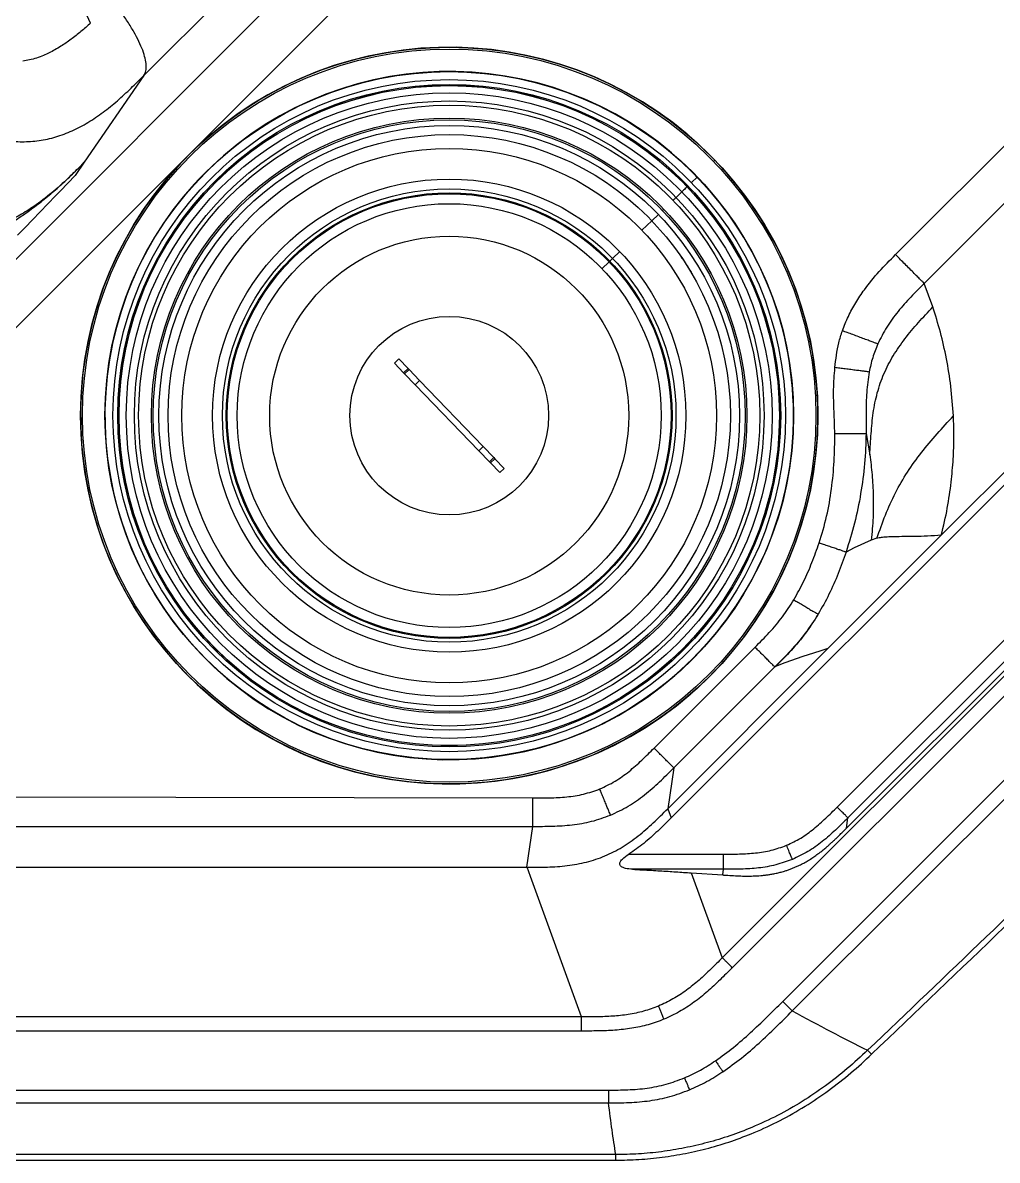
# Model space of a CAD drawing. Extents: x 1076 to 1148, y 508 to 635.
# Drawn here: x 1102.73 to 1118.67, y 519.79 to 538.41 of the extents above; entities that cross this region are included whole.
import ezdxf

# ---------------------------------------------------------------- set-up
doc = ezdxf.new("R2010")
doc.units = 0
doc.header["$MEASUREMENT"] = 0
doc.layers.add('1', color=4, linetype='Continuous')

# ---------------------------------------------------------------- blocks, each defined once
blk = doc.blocks.new('2026 TX')
at = {"layer": '1', "color": 3}
for p, q in [((32.541, 21.349), (28.95, 17.757)), ((18.643, 6.54), (32.986, 20.884)), ((41.246, 14.824), (47.251, 20.833)), ((19.205, 5.978), (33.547, 20.322)), ((41.716, 14.354), (47.722, 20.363)), ((28.078, 18.614), (27.561, 19.745)), ((40.292, 5.782), (53.653, 19.143)), ((50.947, 18.975), (37.576, 5.604)), ((53.83, 18.966), (40.469, 5.605)), ((41.996, 10.23), (50.754, 18.987)), ((53.888, 18.79), (38.413, 3.315)), ((54.051, 18.627), (38.576, 3.152)), ((40.443, 5.434), (53.804, 18.795)), ((39.401, 2.6), (54.895, 18.09)), ((39.557, 2.444), (55.054, 17.931)), ((28.95, 17.757), (27.975, 16.337)), ((27.975, 16.337), (27.828, 16.122)), ((38.29, 16.371), (38.268, 16.35)), ((38.291, 16.371), (38.29, 16.371)), ((27.828, 16.122), (27.586, 15.871)), ((38.002, 16.094), (37.909, 16.004)), ((38.004, 16.096), (38.002, 16.094)), ((27.586, 15.871), (27.506, 15.787)), ((37.752, 15.853), (37.656, 15.761)), ((37.852, 15.949), (37.838, 15.936)), ((37.838, 15.936), (37.838, 15.935)), ((27.506, 15.787), (27.128, 15.396)), ((27.162, 15.609), (27.152, 15.615)), ((37.26, 15.379), (37.368, 15.483)), ((37.456, 15.568), (37.434, 15.547)), ((27.128, 15.396), (27.005, 15.268)), ((37.097, 15.223), (37.26, 15.379)), ((27.005, 15.268), (26.883, 15.142)), ((36.573, 14.718), (36.618, 14.762)), ((36.618, 14.762), (36.735, 14.874)), ((36.444, 14.594), (36.562, 14.707)), ((41.857, 13.968), (41.716, 14.354)), ((33.048, 13.049), (33.12, 13.119)), ((33.199, 12.892), (33.048, 13.049)), ((33.12, 13.119), (33.271, 12.961)), ((33.271, 12.961), (33.199, 12.892)), ((33.216, 12.875), (33.199, 12.892)), ((33.216, 12.875), (33.288, 12.944)), ((33.389, 12.695), (33.216, 12.875)), ((33.271, 12.961), (33.288, 12.944)), ((33.288, 12.944), (33.461, 12.765)), ((33.461, 12.765), (33.389, 12.695)), ((34.43, 11.613), (33.389, 12.695)), ((33.461, 12.765), (34.502, 11.682)), ((40.766, 11.897), (40.826, 11.547)), ((34.43, 11.613), (34.502, 11.682)), ((34.603, 11.434), (34.43, 11.613)), ((34.502, 11.682), (34.675, 11.503)), ((34.675, 11.503), (34.603, 11.434)), ((34.622, 11.414), (34.603, 11.434)), ((34.622, 11.414), (34.694, 11.483)), ((34.773, 11.257), (34.622, 11.414)), ((34.675, 11.503), (34.694, 11.483)), ((34.694, 11.483), (34.845, 11.326)), ((34.845, 11.326), (34.773, 11.257)), ((40.142, 8.375), (41.996, 10.23)), ((40.851, 10.149), (40.572, 10.023)), ((40.943, 10.181), (40.851, 10.149)), ((40.851, 10.149), (40.851, 10.149)), ((40.572, 10.023), (40.437, 9.955)), ((37.297, 6.746), (38.949, 8.398)), ((37.521, 5.754), (40.142, 8.375)), ((39.731, 8.244), (39.438, 8.14)), ((39.817, 8.273), (39.731, 8.244)), ((40.009, 8.334), (39.817, 8.273)), ((40.142, 8.375), (40.009, 8.334)), ((39.272, 8.075), (37.62, 6.423)), ((39.272, 8.075), (39.284, 8.08)), ((39.438, 8.14), (39.284, 8.08)), ((37.62, 6.423), (37.521, 5.754)), ((19.188, 5.962), (35.308, 5.93)), ((37.521, 5.754), (37.576, 5.604)), ((40.443, 5.434), (40.469, 5.605)), ((19.188, 5.466), (35.308, 5.465)), ((35.308, 5.465), (35.209, 4.795)), ((36.886, 5.011), (38.435, 5.011)), ((14.023, 4.795), (35.209, 4.795)), ((35.209, 4.795), (35.221, 4.795)), ((35.275, 4.645), (35.221, 4.795)), ((38.435, 4.762), (36.944, 4.762)), ((37.905, 4.705), (38.413, 3.315)), ((37.905, 4.705), (38.421, 4.67)), ((38.421, 4.67), (38.435, 4.762)), ((36.107, 2.346), (35.275, 4.645)), ((36.107, 2.346), (14.081, 2.346)), ((36.107, 2.115), (14.081, 2.115)), ((40.791, 1.799), (40.856, 1.735)), ((11.729, 1.149), (36.551, 1.149)), ((11.729, 0.939), (36.551, 0.939)), ((36.669, 0), (36.669, 0.092))]:
    blk.add_line(p, q, dxfattribs=at)
at = {"layer": '1', "color": 4}
for p, q in [((5.922, 0), (36.669, 0)), ((36.669, 0.092), (11.729, 0.092))]:
    blk.add_line(p, q, dxfattribs=at)
at = {"layer": '1', "color": 3}
for radius in [6.031, 6.03, 6, 5.633, 5.631, 5.501, 5.423, 5.402, 5.403, 5.283, 5.151, 5.081, 4.872, 4.842, 4.75, 4.6, 4.375, 3.872, 3.71, 3.647, 3.631, 3.469, 2.937, 1.625]:
    blk.add_circle((33.945, 12.189), radius, dxfattribs=at)
for radius, start, end in [(6.031, 43.9073, 313.9073), (5.633, 43.9076, 313.9073), (6.031, 313.9073, 43.9073), (5.633, 313.9073, 43.9076)]:
    blk.add_arc((33.945, 12.189), radius, start, end, dxfattribs=at)
at = {"layer": '1', "color": 4}
for points, knots in [([(40.856, 1.735), (42.303, 3.12), (45.196, 5.889), (49.5, 10.081), (53.777, 14.3), (58.024, 18.547), (62.243, 22.824), (66.435, 27.128), (69.204, 30.021), (70.589, 31.468)], [0, 0, 0, 0, 0.142874, 0.285731, 0.428578, 0.571422, 0.714269, 0.857126, 1, 1, 1, 1]), ([(40.791, 1.799), (42.086, 3.038), (44.674, 5.515), (48.527, 9.26), (52.361, 13.025), (54.897, 15.555), (56.165, 16.82)], [0, 0, 0, 0, 0.250031, 0.500035, 0.750022, 1, 1, 1, 1]), ([(40.791, 1.799), (40.681, 1.698), (40.459, 1.493), (40.101, 1.213), (39.721, 0.956), (39.319, 0.728), (38.923, 0.543), (38.539, 0.397), (38.17, 0.285), (37.797, 0.198), (37.42, 0.136), (37.044, 0.099), (36.793, 0.094), (36.669, 0.092)], [0, 0, 0, 0, 0.0982477, 0.1977057, 0.298018, 0.3988857, 0.5000349, 0.584351, 0.6685077, 0.7523314, 0.835642, 0.9182574, 1, 1, 1, 1]), ([(36.669, 0), (36.795, 0.002), (37.05, 0.007), (37.432, 0.046), (37.814, 0.108), (38.194, 0.196), (38.568, 0.31), (38.959, 0.458), (39.361, 0.646), (39.769, 0.878), (40.155, 1.139), (40.519, 1.424), (40.744, 1.631), (40.856, 1.735)], [0, 0, 0, 0, 0.081744, 0.164362, 0.247674, 0.331499, 0.415655, 0.499969, 0.601116, 0.701982, 0.802293, 0.901751, 1, 1, 1, 1])]:
    blk.add_open_spline(points, degree=3, knots=knots, dxfattribs=at)
at = {"layer": '1', "color": 3}
for points, knots in [([(28.95, 17.757), (28.962, 17.78), (28.986, 17.826), (28.991, 17.922), (28.974, 18.035), (28.934, 18.166), (28.872, 18.311), (28.789, 18.469), (28.685, 18.638), (28.564, 18.815), (28.425, 18.998), (28.271, 19.185), (28.104, 19.372), (27.984, 19.495), (27.924, 19.556)], [0, 0, 0, 0, 0.086566, 0.172103, 0.256727, 0.340547, 0.423679, 0.506253, 0.588415, 0.670337, 0.752215, 0.834273, 0.91677, 1, 1, 1, 1]), ([(28.078, 18.614), (28.026, 18.568), (27.922, 18.476), (27.76, 18.348), (27.618, 18.249), (27.497, 18.177), (27.402, 18.127), (27.302, 18.081), (27.195, 18.041), (27.081, 18.009), (27.005, 17.997), (26.968, 17.991)], [0, 0, 0, 0, 0.162565, 0.321659, 0.478287, 0.564893, 0.647618, 0.726715, 0.821393, 0.912244, 1, 1, 1, 1]), ([(24.97, 17.709), (25.066, 17.621), (25.258, 17.444), (25.56, 17.196), (25.857, 16.997), (26.142, 16.851), (26.408, 16.752), (26.681, 16.689), (26.958, 16.666), (27.237, 16.685), (27.512, 16.746), (27.781, 16.847), (28.039, 16.984), (28.286, 17.152), (28.519, 17.342), (28.739, 17.547), (28.88, 17.688), (28.95, 17.757)], [0, 0, 0, 0, 0.083739, 0.167835, 0.251436, 0.31348, 0.374851, 0.435642, 0.496111, 0.556644, 0.617688, 0.679641, 0.742734, 0.806918, 0.871782, 0.936527, 1, 1, 1, 1]), ([(27.975, 16.337), (27.889, 16.251), (27.717, 16.078), (27.447, 15.831), (27.25, 15.687), (27.152, 15.615)], [0, 0, 0, 0, 0.333389, 0.666729, 1, 1, 1, 1]), ([(27.373, 15.774), (27.443, 15.833), (27.583, 15.952), (27.782, 16.142), (27.911, 16.272), (27.975, 16.337)], [0, 0, 0, 0, 0.333298, 0.666652, 1, 1, 1, 1]), ([(37.838, 15.935), (37.836, 15.934), (37.832, 15.93), (37.809, 15.908), (37.781, 15.881), (37.761, 15.862), (37.752, 15.853)], [0, 0, 0, 0, 0.271699, 0.56206, 0.7883, 1, 1, 1, 1]), ([(27.162, 15.609), (27.197, 15.636), (27.267, 15.689), (27.338, 15.746), (27.373, 15.774)], [0, 0, 0, 0, 0.499815, 1, 1, 1, 1]), ([(37.656, 15.761), (37.654, 15.758), (37.649, 15.754), (37.64, 15.745), (37.635, 15.741), (37.622, 15.728), (37.612, 15.718), (37.606, 15.713)], [0, 0, 0, 0, 0.124356, 0.246591, 0.497932, 0.749634, 1, 1, 1, 1]), ([(27.152, 15.615), (27.076, 15.565), (26.924, 15.465), (26.759, 15.388), (26.676, 15.35)], [0, 0, 0, 0, 0.500028, 1, 1, 1, 1]), ([(26.707, 15.302), (26.785, 15.35), (26.941, 15.445), (27.088, 15.554), (27.162, 15.609)], [0, 0, 0, 0, 0.499998, 1, 1, 1, 1]), ([(37.735, 14.796), (37.76, 14.76), (37.808, 14.688), (37.87, 14.589), (37.914, 14.515), (37.937, 14.474), (37.937, 14.476), (37.937, 14.476)], [0, 0, 0, 0, 0.219138, 0.438247, 0.657565, 0.873149, 1, 1, 1, 1]), ([(40.377, 13.579), (40.408, 13.658), (40.471, 13.816), (40.593, 14.04), (40.758, 14.288), (40.976, 14.551), (41.156, 14.733), (41.246, 14.824)], [0, 0, 0, 0, 0.1664912, 0.3329933, 0.4995244, 0.7495314, 1, 1, 1, 1]), ([(41.716, 14.354), (41.708, 14.362), (41.69, 14.38), (41.653, 14.418), (41.601, 14.469), (41.536, 14.534), (41.462, 14.608), (41.386, 14.684), (41.313, 14.756), (41.267, 14.802), (41.246, 14.824)], [0, 0, 0, 0, 0.105422, 0.227853, 0.361225, 0.5, 0.638775, 0.772147, 0.894578, 1, 1, 1, 1]), ([(41.716, 14.354), (41.642, 14.28), (41.494, 14.132), (41.285, 13.897), (41.096, 13.644), (41.003, 13.456), (40.957, 13.362)], [0, 0, 0, 0, 0.249869, 0.499843, 0.749883, 1, 1, 1, 1]), ([(40.826, 11.547), (40.833, 11.663), (40.847, 11.892), (40.877, 12.232), (40.941, 12.562), (41.051, 12.877), (41.205, 13.174), (41.399, 13.452), (41.621, 13.715), (41.778, 13.883), (41.857, 13.968)], [0, 0, 0, 0, 0.128114, 0.254117, 0.377317, 0.498847, 0.620815, 0.744942, 0.871651, 1, 1, 1, 1]), ([(42.194, 12.184), (42.182, 12.346), (42.159, 12.67), (42.083, 13.124), (41.985, 13.559), (41.9, 13.832), (41.857, 13.968)], [0, 0, 0, 0, 0.249994, 0.499993, 0.749995, 1, 1, 1, 1]), ([(40.255, 12.975), (40.263, 13.043), (40.279, 13.179), (40.316, 13.382), (40.357, 13.513), (40.377, 13.579)], [0, 0, 0, 0, 0.332742, 0.666158, 1, 1, 1, 1]), ([(40.957, 13.362), (40.947, 13.366), (40.928, 13.373), (40.882, 13.39), (40.818, 13.414), (40.738, 13.444), (40.647, 13.478), (40.553, 13.513), (40.462, 13.547), (40.404, 13.568), (40.377, 13.579)], [0, 0, 0, 0, 0.112578, 0.238817, 0.372793, 0.509797, 0.645578, 0.775851, 0.89588, 1, 1, 1, 1]), ([(40.957, 13.362), (40.927, 13.288), (40.866, 13.139), (40.833, 12.982), (40.816, 12.903)], [0, 0, 0, 0, 0.499699, 1, 1, 1, 1]), ([(40.254, 11.897), (40.25, 12.016), (40.242, 12.256), (40.227, 12.616), (40.245, 12.855), (40.255, 12.975)], [0, 0, 0, 0, 0.3331737, 0.6666826, 1, 1, 1, 1]), ([(40.816, 12.903), (40.808, 12.904), (40.792, 12.906), (40.748, 12.912), (40.687, 12.92), (40.609, 12.93), (40.52, 12.941), (40.428, 12.953), (40.338, 12.964), (40.281, 12.972), (40.255, 12.975)], [0, 0, 0, 0, 0.119872, 0.25029, 0.385279, 0.520794, 0.653671, 0.780713, 0.897937, 1, 1, 1, 1]), ([(40.816, 12.903), (40.8, 12.792), (40.768, 12.57), (40.765, 12.233), (40.765, 12.009), (40.766, 11.897)], [0, 0, 0, 0, 0.33294, 0.666282, 1, 1, 1, 1]), ([(40.943, 10.181), (40.987, 10.308), (41.076, 10.561), (41.24, 10.925), (41.438, 11.268), (41.669, 11.589), (41.925, 11.892), (42.104, 12.087), (42.194, 12.184)], [0, 0, 0, 0, 0.169557, 0.336137, 0.501011, 0.666043, 0.832418, 1, 1, 1, 1]), ([(42.158, 11.1), (42.17, 11.227), (42.195, 11.48), (42.206, 11.841), (42.198, 12.07), (42.194, 12.184)], [0, 0, 0, 0, 0.3333276, 0.6666614, 1, 1, 1, 1]), ([(39.996, 10.105), (40.041, 10.249), (40.13, 10.539), (40.204, 10.988), (40.248, 11.441), (40.252, 11.745), (40.254, 11.897)], [0, 0, 0, 0, 0.249754, 0.499054, 0.749345, 1, 1, 1, 1]), ([(40.254, 11.897), (40.279, 11.897), (40.334, 11.897), (40.417, 11.897), (40.503, 11.897), (40.585, 11.897), (40.657, 11.897), (40.712, 11.897), (40.751, 11.897), (40.761, 11.897), (40.766, 11.897)], [0, 0, 0, 0, 0.099846, 0.214243, 0.338094, 0.468166, 0.602301, 0.738312, 0.872777, 1, 1, 1, 1]), ([(40.766, 11.897), (40.76, 11.732), (40.749, 11.403), (40.682, 10.912), (40.583, 10.427), (40.486, 10.113), (40.437, 9.955)], [0, 0, 0, 0, 0.250016, 0.499999, 0.749983, 1, 1, 1, 1]), ([(40.826, 11.547), (40.84, 11.439), (40.867, 11.223), (40.884, 10.881), (40.884, 10.526), (40.862, 10.275), (40.851, 10.149)], [0, 0, 0, 0, 0.250006, 0.500005, 0.750003, 1, 1, 1, 1]), ([(41.996, 10.23), (42.032, 10.38), (42.103, 10.682), (42.14, 10.961), (42.158, 11.1)], [0, 0, 0, 0, 0.499986, 1, 1, 1, 1]), ([(39.583, 9.174), (39.638, 9.273), (39.749, 9.471), (39.883, 9.784), (39.959, 9.998), (39.996, 10.105)], [0, 0, 0, 0, 0.333268, 0.666647, 1, 1, 1, 1]), ([(40.437, 9.955), (40.434, 9.956), (40.429, 9.958), (40.407, 9.965), (40.367, 9.979), (40.308, 9.999), (40.235, 10.023), (40.155, 10.051), (40.074, 10.078), (40.021, 10.096), (39.996, 10.105)], [0, 0, 0, 0, 0.125809, 0.259192, 0.394011, 0.526733, 0.655366, 0.778544, 0.894535, 1, 1, 1, 1]), ([(41.389, 10.208), (41.334, 10.208), (41.226, 10.206), (41.105, 10.202), (41.009, 10.194), (40.965, 10.185), (40.943, 10.181)], [0, 0, 0, 0, 0.249982, 0.499972, 0.749978, 1, 1, 1, 1]), ([(41.996, 10.23), (41.92, 10.224), (41.768, 10.214), (41.561, 10.21), (41.446, 10.209), (41.389, 10.208)], [0, 0, 0, 0, 0.333354, 0.666686, 1, 1, 1, 1]), ([(40.437, 9.955), (40.396, 9.838), (40.313, 9.604), (40.164, 9.261), (40.042, 9.045), (39.981, 8.937)], [0, 0, 0, 0, 0.333364, 0.666704, 1, 1, 1, 1]), ([(38.949, 8.398), (39.027, 8.477), (39.185, 8.636), (39.403, 8.892), (39.523, 9.08), (39.583, 9.174)], [0, 0, 0, 0, 0.33341, 0.666716, 1, 1, 1, 1]), ([(39.583, 9.174), (39.606, 9.161), (39.653, 9.132), (39.727, 9.088), (39.8, 9.045), (39.866, 9.005), (39.919, 8.974), (39.955, 8.953), (39.974, 8.941), (39.978, 8.938), (39.981, 8.937)], [0, 0, 0, 0, 0.105561, 0.221579, 0.344697, 0.473221, 0.605845, 0.740632, 0.874071, 1, 1, 1, 1]), ([(39.981, 8.937), (39.913, 8.833), (39.778, 8.624), (39.535, 8.34), (39.359, 8.163), (39.272, 8.075)], [0, 0, 0, 0, 0.333284, 0.666594, 1, 1, 1, 1]), ([(39.981, 8.937), (39.914, 8.833), (39.782, 8.626), (39.543, 8.343), (39.371, 8.168), (39.284, 8.08)], [0, 0, 0, 0, 0.3331899, 0.6660159, 1, 1, 1, 1]), ([(39.272, 8.075), (39.271, 8.077), (39.268, 8.079), (39.254, 8.093), (39.225, 8.122), (39.183, 8.164), (39.128, 8.218), (39.068, 8.279), (39.007, 8.339), (38.968, 8.379), (38.949, 8.398)], [0, 0, 0, 0, 0.126277, 0.259866, 0.394533, 0.526857, 0.655071, 0.778037, 0.894154, 1, 1, 1, 1]), ([(36.409, 6.077), (36.494, 6.117), (36.663, 6.196), (36.89, 6.362), (37.099, 6.548), (37.231, 6.68), (37.297, 6.746)], [0, 0, 0, 0, 0.249862, 0.499783, 0.749907, 1, 1, 1, 1]), ([(37.62, 6.423), (37.618, 6.424), (37.616, 6.427), (37.602, 6.441), (37.573, 6.47), (37.531, 6.512), (37.476, 6.566), (37.416, 6.627), (37.355, 6.688), (37.316, 6.727), (37.297, 6.746)], [0, 0, 0, 0, 0.126277, 0.259866, 0.394533, 0.526857, 0.655071, 0.778037, 0.894154, 1, 1, 1, 1]), ([(36.583, 5.649), (36.682, 5.695), (36.879, 5.787), (37.145, 5.978), (37.389, 6.193), (37.543, 6.346), (37.62, 6.423)], [0, 0, 0, 0, 0.249896, 0.499822, 0.749911, 1, 1, 1, 1]), ([(35.308, 5.93), (35.401, 5.93), (35.588, 5.93), (35.867, 5.945), (36.145, 5.985), (36.321, 6.046), (36.409, 6.077)], [0, 0, 0, 0, 0.250096, 0.500211, 0.750141, 1, 1, 1, 1]), ([(36.583, 5.649), (36.582, 5.651), (36.58, 5.656), (36.572, 5.676), (36.557, 5.715), (36.533, 5.772), (36.505, 5.843), (36.472, 5.922), (36.44, 6.001), (36.419, 6.053), (36.409, 6.077)], [0, 0, 0, 0, 0.125955, 0.259403, 0.394178, 0.526777, 0.655279, 0.778388, 0.894417, 1, 1, 1, 1]), ([(35.308, 5.93), (35.308, 5.904), (35.308, 5.849), (35.308, 5.763), (35.308, 5.678), (35.308, 5.601), (35.308, 5.539), (35.308, 5.497), (35.308, 5.474), (35.308, 5.468), (35.308, 5.465)], [0, 0, 0, 0, 0.105457, 0.221445, 0.344627, 0.47327, 0.606, 0.740823, 0.874202, 1, 1, 1, 1]), ([(39.464, 5.155), (39.542, 5.192), (39.7, 5.267), (39.912, 5.422), (40.107, 5.597), (40.231, 5.72), (40.292, 5.782)], [0, 0, 0, 0, 0.249881, 0.499803, 0.74991, 1, 1, 1, 1]), ([(40.469, 5.605), (40.465, 5.609), (40.458, 5.616), (40.417, 5.657), (40.36, 5.714), (40.315, 5.759), (40.292, 5.782)], [0, 0, 0, 0, 0.252186, 0.5, 0.747814, 1, 1, 1, 1]), ([(35.221, 4.795), (35.331, 4.795), (35.55, 4.795), (35.875, 4.817), (36.192, 4.874), (36.494, 4.974), (36.779, 5.119), (37.042, 5.305), (37.288, 5.521), (37.443, 5.676), (37.521, 5.754)], [0, 0, 0, 0, 0.127638, 0.253608, 0.37731, 0.499478, 0.621742, 0.745701, 0.872016, 1, 1, 1, 1]), ([(35.308, 5.465), (35.416, 5.465), (35.633, 5.465), (35.956, 5.486), (36.278, 5.538), (36.482, 5.612), (36.583, 5.649)], [0, 0, 0, 0, 0.250088, 0.500176, 0.750103, 1, 1, 1, 1]), ([(37.576, 5.604), (37.503, 5.532), (37.358, 5.388), (37.133, 5.183), (36.968, 5.068), (36.886, 5.011)], [0, 0, 0, 0, 0.337946, 0.671924, 1, 1, 1, 1]), ([(40.469, 5.605), (40.401, 5.538), (40.267, 5.403), (40.052, 5.214), (39.818, 5.046), (39.646, 4.965), (39.559, 4.925)], [0, 0, 0, 0, 0.2500902, 0.5001749, 0.7501, 1, 1, 1, 1]), ([(38.421, 4.67), (38.421, 4.67), (38.423, 4.67), (38.43, 4.669), (38.479, 4.666), (38.565, 4.66), (38.684, 4.654), (38.801, 4.651), (38.919, 4.652), (39.021, 4.658), (39.102, 4.666), (39.163, 4.673), (39.226, 4.683), (39.292, 4.696), (39.361, 4.713), (39.424, 4.73), (39.482, 4.749), (39.535, 4.768), (39.587, 4.789), (39.639, 4.811), (39.686, 4.834), (39.728, 4.855), (39.765, 4.876), (39.802, 4.897), (39.839, 4.919), (39.875, 4.942), (39.91, 4.966), (39.944, 4.99), (39.978, 5.015), (40.01, 5.038), (40.039, 5.061), (40.065, 5.082), (40.091, 5.104), (40.116, 5.124), (40.138, 5.144), (40.159, 5.162), (40.18, 5.181), (40.201, 5.199), (40.22, 5.217), (40.237, 5.233), (40.256, 5.251), (40.282, 5.276), (40.32, 5.312), (40.376, 5.367), (40.417, 5.409), (40.443, 5.434)], [0, 0, 0, 0, 0.000346, 0.002968, 0.01016, 0.074572, 0.133077, 0.19004, 0.248016, 0.307269, 0.336751, 0.365288, 0.392902, 0.425808, 0.457818, 0.488988, 0.513792, 0.538293, 0.562526, 0.586529, 0.610341, 0.627923, 0.645543, 0.663216, 0.680959, 0.698786, 0.715461, 0.732351, 0.749466, 0.766817, 0.780041, 0.79349, 0.80717, 0.821083, 0.831992, 0.843128, 0.854491, 0.866082, 0.875588, 0.88535, 0.89537, 0.905648, 0.929391, 0.957243, 1, 1, 1, 1]), ([(38.435, 5.011), (38.522, 5.011), (38.696, 5.011), (38.957, 5.026), (39.217, 5.066), (39.381, 5.125), (39.464, 5.155)], [0, 0, 0, 0, 0.250091, 0.500199, 0.750118, 1, 1, 1, 1]), ([(39.559, 4.925), (39.557, 4.93), (39.552, 4.941), (39.53, 4.995), (39.5, 5.068), (39.476, 5.126), (39.464, 5.155)], [0, 0, 0, 0, 0.252121, 0.5, 0.747879, 1, 1, 1, 1]), ([(36.944, 4.762), (36.905, 4.765), (36.845, 4.77), (36.783, 4.792), (36.754, 4.811), (36.738, 4.83), (36.732, 4.853), (36.739, 4.879), (36.756, 4.904), (36.799, 4.953), (36.848, 4.985), (36.886, 5.011)], [0, 0, 0, 0, 0.252295, 0.377907, 0.444986, 0.501957, 0.561273, 0.621582, 0.67847, 0.74542, 1, 1, 1, 1]), ([(38.435, 4.762), (38.435, 4.768), (38.435, 4.78), (38.435, 4.839), (38.435, 4.918), (38.435, 4.98), (38.435, 5.011)], [0, 0, 0, 0, 0.252089, 0.5, 0.747911, 1, 1, 1, 1]), ([(39.559, 4.925), (39.469, 4.892), (39.29, 4.827), (39.006, 4.78), (38.721, 4.762), (38.53, 4.762), (38.435, 4.762)], [0, 0, 0, 0, 0.2499002, 0.4998243, 0.7499093, 1, 1, 1, 1]), ([(36.944, 4.762), (36.997, 4.76), (37.102, 4.754), (37.251, 4.746), (37.392, 4.738), (37.525, 4.73), (37.654, 4.721), (37.78, 4.713), (37.863, 4.707), (37.905, 4.705)], [0, 0, 0, 0, 0.154628, 0.310681, 0.453165, 0.591661, 0.73002, 0.865844, 1, 1, 1, 1]), ([(38.413, 3.315), (38.351, 3.252), (38.227, 3.128), (38.034, 2.947), (37.829, 2.781), (37.609, 2.633), (37.449, 2.56), (37.369, 2.523)], [0, 0, 0, 0, 0.20003, 0.40011, 0.600132, 0.800058, 1, 1, 1, 1]), ([(38.576, 3.152), (38.561, 3.167), (38.531, 3.197), (38.487, 3.241), (38.447, 3.281), (38.424, 3.303), (38.413, 3.315)], [0, 0, 0, 0, 0.251207, 0.5, 0.748793, 1, 1, 1, 1]), ([(38.576, 3.152), (38.51, 3.085), (38.377, 2.952), (38.171, 2.759), (37.951, 2.582), (37.715, 2.426), (37.544, 2.347), (37.459, 2.308)], [0, 0, 0, 0, 0.200033, 0.400107, 0.600121, 0.800052, 1, 1, 1, 1]), ([(37.369, 2.523), (37.289, 2.493), (37.128, 2.433), (36.876, 2.382), (36.62, 2.355), (36.364, 2.346), (36.192, 2.346), (36.107, 2.346)], [0, 0, 0, 0, 0.199948, 0.399872, 0.59989, 0.799971, 1, 1, 1, 1]), ([(37.459, 2.308), (37.451, 2.328), (37.434, 2.367), (37.411, 2.424), (37.388, 2.477), (37.376, 2.508), (37.369, 2.523)], [0, 0, 0, 0, 0.251064, 0.5, 0.748936, 1, 1, 1, 1]), ([(38.302, 1.628), (38.401, 1.7), (38.6, 1.843), (38.876, 2.087), (39.141, 2.34), (39.315, 2.514), (39.401, 2.6)], [0, 0, 0, 0, 0.2499524, 0.4999504, 0.7499678, 1, 1, 1, 1]), ([(38.423, 1.449), (38.525, 1.522), (38.731, 1.668), (39.016, 1.917), (39.29, 2.177), (39.468, 2.355), (39.557, 2.444)], [0, 0, 0, 0, 0.249955, 0.4999505, 0.7499687, 1, 1, 1, 1]), ([(39.401, 2.6), (39.417, 2.585), (39.447, 2.554), (39.49, 2.511), (39.529, 2.473), (39.548, 2.454), (39.557, 2.444)], [0, 0, 0, 0, 0.2517951, 0.5, 0.7482049, 1, 1, 1, 1]), ([(39.557, 2.444), (39.77, 2.329), (40.196, 2.1), (40.593, 1.899), (40.791, 1.799)], [0, 0, 0, 0, 0.49998, 1, 1, 1, 1]), ([(36.107, 2.115), (36.107, 2.136), (36.107, 2.179), (36.107, 2.241), (36.107, 2.298), (36.107, 2.33), (36.107, 2.346)], [0, 0, 0, 0, 0.251152, 0.5, 0.748848, 1, 1, 1, 1]), ([(37.459, 2.308), (37.373, 2.276), (37.201, 2.211), (36.931, 2.155), (36.657, 2.125), (36.382, 2.115), (36.198, 2.115), (36.107, 2.115)], [0, 0, 0, 0, 0.199953, 0.399884, 0.599894, 0.799968, 1, 1, 1, 1]), ([(37.793, 1.348), (37.881, 1.389), (38.058, 1.469), (38.22, 1.575), (38.302, 1.628)], [0, 0, 0, 0, 0.499963, 1, 1, 1, 1]), ([(38.302, 1.628), (38.314, 1.61), (38.339, 1.574), (38.373, 1.524), (38.402, 1.48), (38.416, 1.46), (38.423, 1.449)], [0, 0, 0, 0, 0.252092, 0.5, 0.747908, 1, 1, 1, 1]), ([(36.551, 1.149), (36.657, 1.149), (36.868, 1.149), (37.184, 1.175), (37.496, 1.236), (37.694, 1.311), (37.793, 1.348)], [0, 0, 0, 0, 0.250084, 0.500125, 0.750046, 1, 1, 1, 1]), ([(37.793, 1.348), (37.802, 1.328), (37.819, 1.288), (37.842, 1.232), (37.862, 1.184), (37.871, 1.163), (37.875, 1.153)], [0, 0, 0, 0, 0.252305, 0.5, 0.747695, 1, 1, 1, 1]), ([(37.875, 1.153), (37.97, 1.195), (38.16, 1.281), (38.335, 1.393), (38.423, 1.449)], [0, 0, 0, 0, 0.499967, 1, 1, 1, 1]), ([(36.551, 0.939), (36.664, 0.939), (36.889, 0.94), (37.226, 0.969), (37.559, 1.034), (37.77, 1.113), (37.875, 1.153)], [0, 0, 0, 0, 0.250082, 0.500108, 0.750047, 1, 1, 1, 1]), ([(36.551, 1.149), (36.551, 1.126), (36.551, 1.082), (36.551, 1.022), (36.551, 0.971), (36.551, 0.95), (36.551, 0.939)], [0, 0, 0, 0, 0.2524691, 0.5, 0.7475309, 1, 1, 1, 1]), ([(36.669, 0.092), (36.649, 0.223), (36.61, 0.486), (36.571, 0.788), (36.551, 0.939)], [0, 0, 0, 0, 0.500023, 1, 1, 1, 1])]:
    blk.add_open_spline(points, degree=3, knots=knots, dxfattribs=at)

msp = doc.modelspace()

# ---------------------------------------------------------------- block references
at = {"layer": '1'}
msp.add_blockref('2026 TX', (1075.762, 519.794), dxfattribs=at)

doc.saveas('drawing.dxf')
